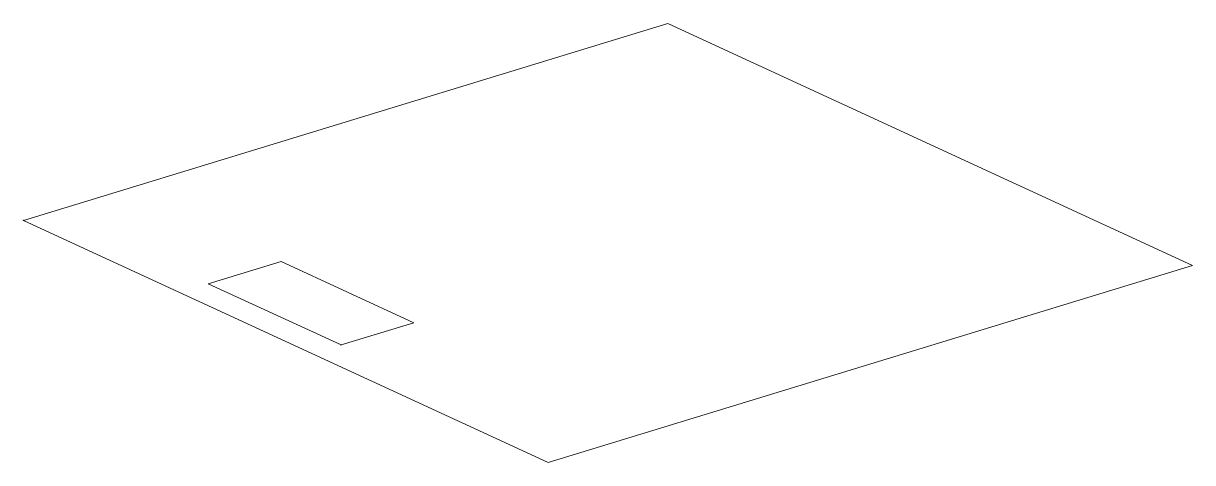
# Model space of a CAD drawing. Header units: millimetres. Extents: x 0 to 473, y -98 to 80.
import ezdxf

# ---------------------------------------------------------------- set-up
doc = ezdxf.new("R2010")
doc.units = ezdxf.units.MM
doc.layers.add('1', color=7, linetype='Continuous', true_color=0xffffff)
doc.layers.add('61', color=7, linetype='Continuous', true_color=0xffffff)

msp = doc.modelspace()

# ---------------------------------------------------------------- linework, layer by layer
at = {"layer": '1', "color": 3, "linetype": 'Continuous', "lineweight": 18}
for p, q in [((260.6, 79.62), (0, 0)), ((472.69, -18.21), (260.6, 79.62)), ((0, 0), (212.09, -97.84)), ((104.24, -16.55), (74.77, -25.56)), ((157.89, -41.3), (104.24, -16.55)), ((212.09, -97.84), (472.69, -18.21)), ((74.77, -25.56), (128.42, -50.31)), ((128.42, -50.31), (157.89, -41.3))]:
    msp.add_line(p, q, dxfattribs=at)
msp.add_point((128.42, -50.31), dxfattribs=at)
at = {"layer": '61', "color": 5, "linetype": 'Continuous', "lineweight": 18}
msp.add_point((0, 0), dxfattribs=at)

doc.saveas('drawing.dxf')
